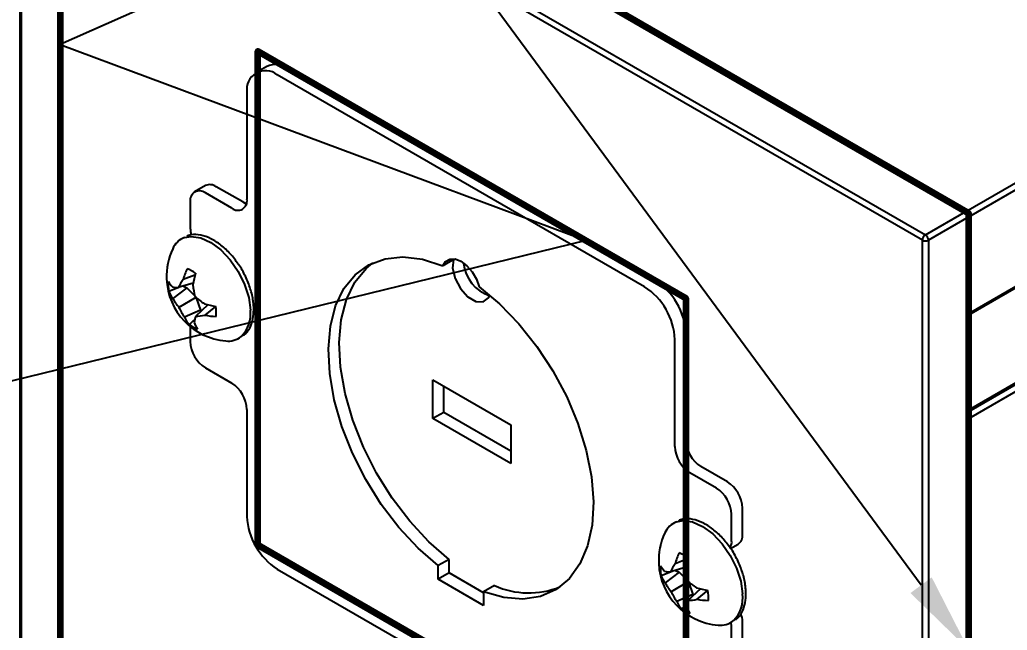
# Model space of a CAD drawing. Extents: x 0 to 13.3, y -7.3 to 0.
# Drawn here: x 2.824 to 5.13, y -4.666 to -3.241 of the extents above; entities that cross this region are included whole.
import ezdxf
from ezdxf import colors
from ezdxf.entities.mleader import LeaderData, LeaderLine
from ezdxf.math import Vec2, Vec3

# ---------------------------------------------------------------- set-up
doc = ezdxf.new("R2010")
doc.units = 0
doc.header["$LTSCALE"] = 0.5
doc.header["$MEASUREMENT"] = 0
for name, color, linetype in [('End Cap', 92, 'CONTINUOUS'), ('FAB DWG', 221, 'CONTINUOUS'), ('Hardware', 242, 'CONTINUOUS'), ('Housing', 150, 'CONTINUOUS')]:
    doc.layers.add(name, color=color, linetype=linetype)
doc.styles.add('LSAD_Standard', font='arial.ttf')

msp = doc.modelspace()

# ---------------------------------------------------------------- linework, layer by layer
at = {"layer": 'End Cap', "transparency": 16777216}
for p, q in [((2.9255, -2.4725), (5.0327, -3.689)), ((2.8347, -2.5287), (4.9386, -3.7433)), ((2.8248, -2.5368), (2.8248, -5.4496)), ((4.9317, -3.7555), (2.8277, -2.5409)), ((2.8277, -2.5409), (2.8277, -5.4512)), ((4.9386, -3.7433), (5.0327, -3.689)), ((5.0398, -3.7012), (4.9457, -3.7556)), ((5.0398, -3.7012), (5.0398, -6.7128)), ((4.9317, -6.7), (4.9317, -3.7555)), ((4.9457, -3.7556), (4.9457, -6.7081))]:
    msp.add_line(p, q, dxfattribs=at)
for centre, radius, start, end in [((4.947, -3.7562), 0.0154, 123.2297, 177.3477), ((4.9387, -3.7418), 0.0154, 242.6565, 296.7662), ((4.9298, -3.7565), 0.0159, 3.5222, 56.4778)]:
    msp.add_arc(centre, radius, start, end, dxfattribs=at)
msp.add_ellipse((5.0327, -3.6972), major_axis=(-0.005, 0.00866), ratio=0.577557, start_param=3.927224, end_param=5.497716, dxfattribs=at)
at = {"layer": 'FAB DWG', "color": 1, "lineweight": 90, "ltscale": 0.5, "transparency": 16777216}
msp.add_lwpolyline([(5.0398, -6.6461), (5.0398, -3.6931), (2.9185, -2.4684), (2.9185, -5.4215)], dxfattribs=at)
msp.add_lwpolyline([(4.3791, -5.0443), (3.3803, -4.4676), (3.3803, -3.3142), (4.3791, -3.8909)], close=True, dxfattribs=at)
at = {"layer": 'Hardware', "transparency": 16777216}
for p, q in [((3.401, -3.3501), (3.3756, -3.3648)), ((4.3084, -3.85), (3.451, -3.3551)), ((4.283, -3.8647), (3.4256, -3.3697)), ((3.3549, -3.4106), (3.3549, -3.6606)), ((3.2581, -3.6282), (3.2327, -3.6429)), ((3.3449, -3.6664), (3.2831, -3.6307)), ((3.3195, -3.6811), (3.2577, -3.6453)), ((3.2223, -3.6658), (3.2223, -3.7272)), ((3.8372, -3.8008), (3.8117, -3.8155)), ((3.2223, -3.9571), (3.2223, -3.9924)), ((4.3537, -4.2372), (4.3537, -3.9872)), ((4.3791, -4.2226), (4.3791, -3.9725)), ((3.2577, -4.0536), (3.3195, -4.0893)), ((3.7889, -4.0813), (3.9706, -4.1862)), ((3.7889, -4.1721), (3.7889, -4.0813)), ((3.8142, -4.1575), (3.8142, -4.096)), ((3.3549, -4.1506), (3.3549, -4.4006)), ((3.8142, -4.1575), (3.7889, -4.1721)), ((3.9706, -4.2771), (3.7889, -4.1721)), ((3.9706, -4.2478), (3.8142, -4.1575)), ((3.9706, -4.1862), (3.9706, -4.2771)), ((4.4763, -4.3195), (4.4144, -4.2838)), ((4.4509, -4.3342), (4.389, -4.2985)), ((4.4863, -4.4569), (4.4863, -4.3954)), ((4.5117, -4.4422), (4.5117, -4.3808)), ((4.484, -4.4751), (4.5013, -4.4651)), ((3.8267, -4.5005), (3.8013, -4.5152)), ((3.8013, -4.5466), (3.8013, -4.5152)), ((3.8267, -4.532), (3.8267, -4.5005)), ((3.4256, -4.5231), (4.283, -5.0181)), ((3.8267, -4.532), (3.8013, -4.5466)), ((3.9073, -4.5785), (3.8267, -4.532)), ((3.9073, -4.6079), (3.8013, -4.5466)), ((3.9328, -4.5618), (3.9073, -4.5765)), ((3.9073, -4.5765), (3.9073, -4.6079)), ((4.5117, -4.7074), (4.5117, -4.6459)), ((4.4863, -4.722), (4.4863, -4.6606))]:
    msp.add_line(p, q, dxfattribs=at)
at = {"layer": 'Hardware', "linetype": 'Continuous', "lineweight": 25, "transparency": 16777216}
for p, q in [((3.2335, -3.8371), (3.2056, -3.8476)), ((3.1957, -3.8661), (3.1723, -3.875)), ((3.2145, -3.8669), (3.1818, -3.8913)), ((3.2291, -3.8559), (3.1945, -3.8664)), ((3.2066, -3.8628), (3.2145, -3.8669)), ((3.2145, -3.8669), (3.2331, -3.8856)), ((3.2358, -3.889), (3.1961, -3.9124)), ((3.2366, -3.8898), (3.2461, -3.9187)), ((3.2461, -3.9187), (3.2087, -3.9354)), ((3.2638, -3.9061), (3.2351, -3.933)), ((3.2461, -3.9187), (3.2462, -3.9226)), ((3.281, -3.91), (3.2563, -3.9307)), ((3.3706, -3.9127), (3.3702, -3.908)), ((4.382, -4.5004), (4.3543, -4.5109)), ((4.3514, -4.5275), (4.3215, -4.539)), ((4.3636, -4.5307), (4.331, -4.5551)), ((4.3777, -4.5194), (4.3434, -4.5299)), ((4.3551, -4.5263), (4.3636, -4.5307)), ((4.3636, -4.5307), (4.382, -4.5489)), ((4.3852, -4.5525), (4.3454, -4.576)), ((4.3857, -4.5529), (4.3955, -4.5823)), ((4.3955, -4.5823), (4.3581, -4.5991)), ((4.4133, -4.569), (4.3843, -4.5962)), ((4.3955, -4.5823), (4.3956, -4.5856)), ((4.4304, -4.5727), (4.4054, -4.5937)), ((4.5196, -4.5749), (4.5191, -4.5703))]:
    msp.add_line(p, q, dxfattribs=at)
at = {"layer": 'Hardware', "transparency": 16777216, "flags": 128}
for points in [[(3.3449, -3.6664), (3.3518, -3.6696), (3.3538, -3.6702)], [(3.8013, -4.5152), (3.7542, -4.4741), (3.7096, -4.4261), (3.6685, -4.3723), (3.6321, -4.3141), (3.6011, -4.253), (3.5764, -4.1904), (3.5585, -4.1279), (3.548, -4.067), (3.545, -4.0092), (3.5496, -3.956), (3.5618, -3.9087), (3.5812, -3.8684), (3.6073, -3.8362), (3.6396, -3.8128), (3.6771, -3.7988), (3.719, -3.7945), (3.7643, -3.8001), (3.8117, -3.8155)], [(3.8117, -3.8155), (3.8182, -3.805), (3.8281, -3.7995), (3.8406, -3.7994), (3.8543, -3.8049), (3.868, -3.8153), (3.8805, -3.8297), (3.8904, -3.8467), (3.8969, -3.8646)], [(3.8372, -3.8008), (3.835, -3.8211), (3.8406, -3.8451), (3.8531, -3.8686), (3.8703, -3.8875), (3.8892, -3.8983), (3.9064, -3.8994), (3.9189, -3.8903), (3.922, -3.8844)], [(3.8267, -4.5005), (3.7796, -4.4594), (3.735, -4.4114), (3.694, -4.3576), (3.6575, -4.2994), (3.6265, -4.2383), (3.6018, -4.1757), (3.584, -4.1132), (3.5734, -4.0523), (3.5704, -3.9945), (3.5751, -3.9413), (3.5873, -3.894), (3.6066, -3.8537), (3.6328, -3.8215), (3.6487, -3.8083)], [(3.8969, -3.8646), (3.9443, -3.9041), (3.9896, -3.9507), (4.0315, -4.0034), (4.069, -4.0607), (4.1013, -4.1213), (4.1274, -4.1837), (4.1468, -4.2464), (4.159, -4.3078), (4.1636, -4.3663), (4.1606, -4.4206), (4.1501, -4.4693), (4.1322, -4.5112), (4.1075, -4.5453), (4.0765, -4.5707), (4.0401, -4.5868), (3.999, -4.5932), (3.9544, -4.5897), (3.9073, -4.5765)]]:
    msp.add_lwpolyline(points, dxfattribs=at)
at = {"layer": 'Hardware', "linetype": 'Continuous', "lineweight": 25, "transparency": 16777216, "flags": 128}
for points in [[(3.2087, -3.7496), (3.2245, -3.7468), (3.2468, -3.7501), (3.2703, -3.7608), (3.2938, -3.7784), (3.3156, -3.8016), (3.3345, -3.829), (3.3492, -3.859), (3.3589, -3.8896), (3.3628, -3.9188)], [(4.3576, -4.413), (4.3728, -4.4101), (4.3949, -4.4131), (4.4185, -4.4236), (4.442, -4.4409), (4.4639, -4.4639), (4.4829, -4.4912), (4.4978, -4.5211), (4.5077, -4.5517), (4.5118, -4.5811)]]:
    msp.add_lwpolyline(points, dxfattribs=at)
at = {"layer": 'Hardware', "transparency": 16777216}
for centre, radius, start, end in [((3.398, -3.4036), 0.0437, 50.7967, 189.214), ((3.4217, -3.396), 0.0503, 54.3824, 114.3071), ((3.2439, -3.6623), 0.0218, 50.7967, 189.214), ((3.2684, -3.6511), 0.0251, 54.3824, 114.3071), ((3.3333, -3.6641), 0.0218, 230.7967, 9.214), ((3.2991, -3.7237), 0.0768, 182.6055, 194.552), ((3.949, -3.8009), 0.0887, 185.3027, 252.0279), ((4.2002, -3.9941), 0.1537, 2.6055, 57.3945), ((4.2256, -3.9795), 0.1537, 2.6055, 57.3945), ((3.2991, -3.9889), 0.0768, 182.6055, 237.3945), ((3.2781, -4.1541), 0.0768, 2.6055, 57.3945), ((4.4304, -4.2337), 0.0768, 182.6055, 237.3945), ((4.4558, -4.2191), 0.0768, 182.6055, 237.3945), ((4.4349, -4.3843), 0.0768, 2.6055, 57.3945), ((4.4095, -4.3989), 0.0768, 2.6055, 57.3945), ((3.5084, -4.3936), 0.1537, 182.6055, 237.3945), ((4.4879, -4.4452), 0.024, 304.0564, 7.2558), ((4.4647, -4.4604), 0.0218, 325.0402, 9.214), ((4.0127, -4.3824), 0.1964, 245.989, 291.7295), ((4.4349, -4.6494), 0.0768, 2.6055, 16.6733), ((4.4095, -4.6641), 0.0768, 2.6055, 12.2802)]:
    msp.add_arc(centre, radius, start, end, dxfattribs=at)
at = {"layer": 'Hardware', "linetype": 'Continuous', "lineweight": 25, "transparency": 16777216}
for centre, radius, start, end in [((3.2255, -3.7946), 0.048, 110.4659, 156.6869), ((3.318, -3.8402), 0.151, 154.7008, 182.0234), ((3.388, -3.9005), 0.1899, 155.6644, 163.8393), ((3.1925, -3.8886), 0.07, 52.9088, 71.3159), ((3.318, -3.8402), 0.151, 182.0234, 265.2938), ((3.3383, -3.9384), 0.1608, 145.6291, 153.4179), ((3.511, -3.9118), 0.2873, 164.0251, 169.558), ((3.2503, -3.8606), 0.0793, 173.5539, 190.4928), ((3.223, -3.8236), 0.0587, 208.6044, 224.0438), ((3.2026, -3.7657), 0.1011, 257.5609, 265.4031), ((3.4498, -3.8329), 0.223, 186.8999, 194.0567), ((3.2361, -3.8488), 0.069, 202.3365, 218.0324), ((3.3004, -3.826), 0.1355, 208.8429, 219.6442), ((3.3807, -3.7177), 0.2244, 229.0061, 236.0377), ((3.3277, -3.8556), 0.1433, 203.3373, 213.8486), ((3.3398, -3.6083), 0.3074, 254.0503, 259.1639), ((3.204, -3.9246), 0.0793, 353.5539, 10.4928), ((3.2893, -3.9277), 0.074, 314.7116, 6.8913), ((3.2807, -3.9016), 0.0796, 205.1832, 219.7932), ((3.3247, -3.9629), 0.0944, 161.5852, 170.6559), ((3.2272, -3.7598), 0.1734, 272.6252, 279.6675), ((3.2899, -3.7381), 0.1955, 260.1104, 267.9402), ((3.2618, -3.8966), 0.07, 232.9088, 251.3159), ((3.2977, -3.9237), 0.0704, 199.8009, 213.9524), ((3.3112, -3.9432), 0.0479, 263.2286, 309.0804), ((4.3746, -4.458), 0.0481, 110.739, 156.6393), ((4.467, -4.5035), 0.151, 154.7008, 182.4846), ((4.5365, -4.5622), 0.1893, 156.0747, 164.2861), ((4.3421, -4.551), 0.069, 53.3215, 71.9158), ((4.467, -4.5035), 0.151, 182.4846, 265.2938), ((4.4004, -4.5239), 0.0804, 174.0931, 190.8762), ((4.3707, -4.4878), 0.0574, 208.9214, 224.5261), ((4.4871, -4.5997), 0.1598, 146.2318, 154.0958), ((4.658, -4.5724), 0.2853, 164.3877, 169.9665), ((4.384, -4.513), 0.0678, 202.591, 218.4278), ((4.3501, -4.4274), 0.1028, 258.6179, 266.2662), ((4.5981, -4.4947), 0.2228, 187.2356, 194.4065), ((4.4484, -4.4896), 0.1345, 209.1627, 220.001), ((4.5286, -4.3796), 0.2246, 229.3728, 236.3891), ((4.4773, -4.5182), 0.1441, 203.6782, 214.1587), ((4.4872, -4.2679), 0.3101, 254.4852, 259.5467), ((4.352, -4.588), 0.0804, 354.0931, 10.8762), ((4.4375, -4.5907), 0.0749, 315.134, 7.3572), ((4.431, -4.5642), 0.0808, 205.5415, 220.0377), ((4.4742, -4.6248), 0.0943, 162.3536, 171.5234), ((4.3741, -4.4212), 0.1754, 273.3576, 280.3006), ((4.4375, -4.4001), 0.1963, 260.5865, 268.372), ((4.4104, -4.5609), 0.069, 233.3215, 251.9158), ((4.4483, -4.5861), 0.0718, 200.2208, 214.2361), ((4.4603, -4.6066), 0.0478, 263.186, 309.3933)]:
    msp.add_arc(centre, radius, start, end, dxfattribs=at)
for points, knots in [([(3.3345, -3.8112), (3.3285, -3.8031), (3.3162, -3.7864), (3.2942, -3.7663), (3.2707, -3.7511), (3.247, -3.743), (3.2272, -3.7412), (3.2169, -3.7454), (3.2134, -3.7468)], [0, 0, 0, 0, 0.173568, 0.354759, 0.537081, 0.720816, 0.903911, 1, 1, 1, 1]), ([(3.3702, -3.908), (3.3699, -3.9047), (3.369, -3.8921), (3.3635, -3.8689), (3.3517, -3.8399), (3.3415, -3.8201), (3.3347, -3.8116), (3.3345, -3.8112)], [0, 0, 0, 0, 0.106419, 0.400897, 0.694916, 0.988531, 1, 1, 1, 1]), ([(3.3463, -3.9778), (3.3484, -3.9763), (3.356, -3.9711), (3.3642, -3.9559), (3.3703, -3.9354), (3.3705, -3.9198), (3.3706, -3.9127)], [0, 0, 0, 0, 0.1205768, 0.4253774, 0.7376958, 1, 1, 1, 1]), ([(3.2332, -3.9406), (3.233, -3.9408), (3.2285, -3.9448), (3.2239, -3.9487), (3.2196, -3.9525)], [0, 0, 0, 0, 0.044571, 1, 1, 1, 1]), ([(4.4828, -4.4735), (4.4768, -4.4654), (4.4644, -4.4488), (4.4423, -4.4289), (4.4188, -4.414), (4.3952, -4.4062), (4.3755, -4.4046), (4.3656, -4.4088), (4.3623, -4.4102)], [0, 0, 0, 0, 0.174561, 0.356749, 0.540097, 0.724856, 0.908794, 1, 1, 1, 1]), ([(4.5191, -4.5703), (4.5189, -4.5669), (4.5179, -4.5543), (4.5122, -4.531), (4.5002, -4.502), (4.4898, -4.4823), (4.4831, -4.4739), (4.4828, -4.4735)], [0, 0, 0, 0, 0.1070329, 0.4013285, 0.695168, 0.9886268, 1, 1, 1, 1]), ([(4.4955, -4.641), (4.4978, -4.6393), (4.5055, -4.6339), (4.5136, -4.6184), (4.5195, -4.5978), (4.5196, -4.5821), (4.5196, -4.5749)], [0, 0, 0, 0, 0.127583, 0.429641, 0.739593, 1, 1, 1, 1]), ([(4.3824, -4.6046), (4.3823, -4.6047), (4.3779, -4.6086), (4.3735, -4.6124), (4.3691, -4.6162)], [0, 0, 0, 0, 0.017027, 1, 1, 1, 1])]:
    msp.add_open_spline(points, degree=3, knots=knots, dxfattribs=at)
at = {"layer": 'Housing', "transparency": 16777216}
for p, q in [((5.0327, -3.689), (7.6265, -2.1916)), ((5.0398, -3.7012), (7.6302, -2.2058)), ((5.0398, -3.9266), (7.6699, -2.4083)), ((5.0398, -3.93), (7.6704, -2.4114)), ((5.0398, -4.1512), (7.6888, -2.6219)), ((5.0398, -4.1552), (7.6889, -2.6259)), ((5.0398, -4.1716), (7.6895, -2.6419))]:
    msp.add_line(p, q, dxfattribs=at)

# ---------------------------------------------------------------- leaders
at = {"layer": 'FAB DWG', "ltscale": 0.5, "transparency": 16777216}
ml = msp.add_multileader_mtext('Standard', dxfattribs=at)
ml.set_content('\\A1;{\\fArial|b1|i0|c0|p34;\\LWIRING NOTE:\\P}SEAL END PLATES WITH PLENUM RATED ALUMINUM TAPE', color=256, style='LSAD_Standard')
ml.set_leader_properties()
ml.build(insert=Vec2(0, 0))
ml.multileader.update_dxf_attribs({"text_left_attachment_type": 2, "dogleg_length": 0.36, "arrow_head_size": 0.1875})
ctx = ml.context
ctx.base_point, ctx.char_height, ctx.arrow_head_size, ctx.landing_gap_size, ctx.plane_origin = Vec3(0.0351, -4.74), 0.1875, 0.1875, 0.09, Vec3(5.7281, 13.667)
ctx.left_attachment, ctx.text_align_type = 2, 2
notes = []
notes.append((ctx, [(1, (1, 1, 0), (2.6922, -4.1118), (-1, 0), 0.1297, [(3, [(5.0398, -4.7117), (3.7329, -2.9386), (2.9185, -3.2986), (4.1467, -3.7567)], 0, [])])]))
ctx.mtext.insert, ctx.mtext.width, ctx.mtext.defined_height, ctx.mtext.alignment, ctx.mtext.flow_direction = Vec3(2.4726, -4.0181), 2.351815, 1.4978, 3, 5
for ctx, leaders in notes:
    for number, flags, end, landing, length, lines in leaders:
        leader = LeaderData()
        leader.index, (leader.has_last_leader_line, leader.has_dogleg_vector, leader.attachment_direction) = number, flags
        leader.last_leader_point, leader.dogleg_vector, leader.dogleg_length = Vec3(end), Vec3(landing), length
        for number, points, colour, breaks in lines:
            line = LeaderLine()
            line.index, line.vertices, line.color, line.breaks = number, Vec3.list(points), colors.encode_raw_color(colour), breaks
            leader.lines.append(line)
        ctx.leaders.append(leader)

doc.saveas('drawing.dxf')
